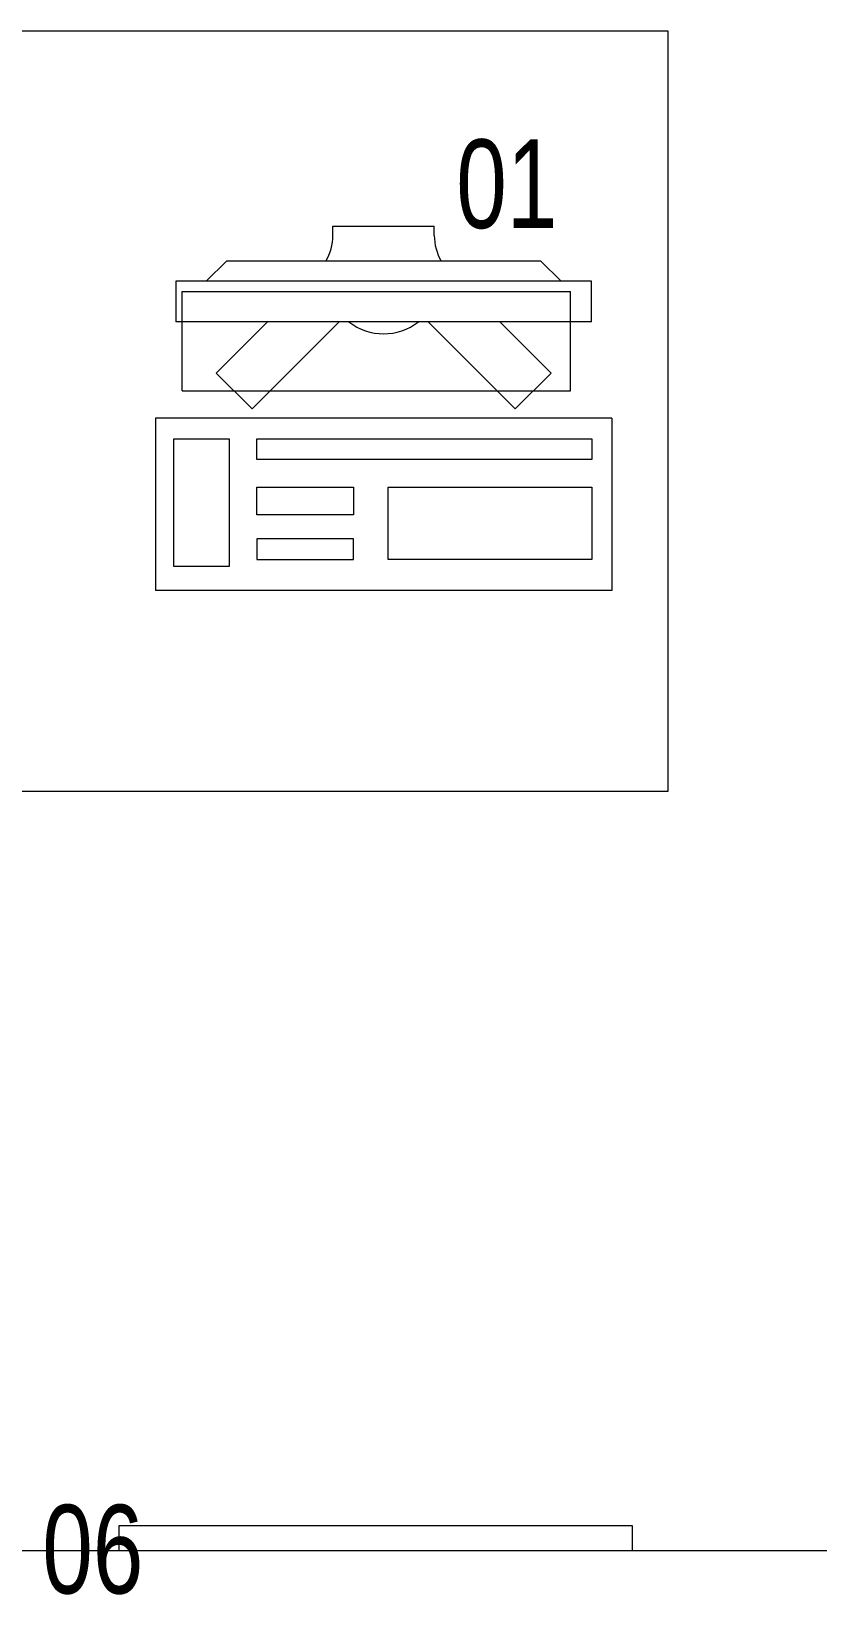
# Model space of a CAD drawing. Extents: x -234346 to 58427, y -132654 to -82394.
# Drawn here: x -125591 to -124815, y -112996 to -111453 of the extents above; entities that cross this region are included whole.
import ezdxf

# ---------------------------------------------------------------- set-up
doc = ezdxf.new("R2010")
doc.units = 0
doc.header["$LTSCALE"] = 8
for name, color, linetype, lineweight in [('72_EGR_EQP_TAG', 9, 'Continuous', 5), ('LOADING', 9, 'Continuous', 5), ('Walls', 9, 'Continuous', 5)]:
    doc.layers.add(name, color=color, linetype=linetype, lineweight=lineweight)
doc.styles.add('X3G_ENTITY_257CFD', font='swisscl.ttf', dxfattribs={"height": 200})

# ---------------------------------------------------------------- blocks, each defined once
blk = doc.blocks.new('ITCWLS1-P')
at = {"layer": 'LOADING'}
for p, q in [((-0.17, 0.45), (-0.17, 0)), ((-0.17, 0.45), (0, 0.45)), ((0, 0.45), (0, 0)), ((-0.2651, 0.43, 0), (-0.3051, 0.43, 0)), ((-0.3051, 0.43, 0), (-0.3051, 0.02, 0)), ((-0.2651, 0.43, 0), (-0.2651, 0.02, 0)), ((-0.1496, 0.4305), (-0.1291, 0.4305)), ((-0.1291, 0.4305), (-0.1291, 0.4089)), ((-0.197, 0.4094), (-0.295, 0.4094)), ((-0.295, 0.0264), (-0.295, 0.4094)), ((-0.197, 0.0264), (-0.197, 0.4094)), ((-0.3251, 0.38, 0), (-0.3051, 0.4, 0)), ((-0.3251, 0.38, 0), (-0.3251, 0.07, 0)), ((-0.3503, 0.275), (-0.3596, 0.275)), ((-0.3596, 0.175), (-0.3596, 0.275)), ((-0.3503, 0.175), (-0.3596, 0.175)), ((-0.3251, 0.07, 0), (-0.3051, 0.05, 0)), ((-0.3051, 0.02, 0), (-0.2651, 0.02, 0)), ((-0.197, 0.0264), (-0.295, 0.0264)), ((-0.17, 0), (0, 0))]:
    blk.add_line(p, q, dxfattribs=at)
at = {"layer": 'LOADING', "extrusion": (2.48281e-10, 3.18408e-10, -1)}
for p, q in [((-0.2651, 0.3395), (-0.2144, 0.3902)), ((-0.1791, 0.3548), (-0.2144, 0.3902)), ((-0.2651, 0.2688), (-0.1791, 0.3548))]:
    blk.add_line(p, q, dxfattribs=at)
at = {"layer": 'LOADING', "extrusion": (2.48281e-10, -3.18408e-10, -1)}
for p, q in [((-0.2651, 0.1812), (-0.1791, 0.0952)), ((-0.2651, 0.1105), (-0.2144, 0.0598)), ((-0.1791, 0.0952), (-0.2144, 0.0598))]:
    blk.add_line(p, q, dxfattribs=at)
at = {"layer": 'LOADING'}
for points in [[(-0.1291, 0.4089), (-0.1291, 0.1), (-0.1496, 0.1), (-0.1496, 0.4305)], [(-0.1496, 0.1), (-0.1496, 0.1), (-0.1496, 0.1), (-0.1496, 0.1), (-0.1496, 0.1), (-0.1496, 0.1), (-0.1496, 0.1), (-0.1496, 0.1), (-0.1496, 0.1)], [(-0.1496, 0.1), (-0.1496, 0.1), (-0.1496, 0.1), (-0.1496, 0.1), (-0.1496, 0.1), (-0.1496, 0.1), (-0.1496, 0.1), (-0.1496, 0.1), (-0.1496, 0.1), (-0.1496, 0.1), (-0.1496, 0.1), (-0.1496, 0.1), (-0.1496, 0.1), (-0.1496, 0.1), (-0.1496, 0.1), (-0.1496, 0.1), (-0.1496, 0.1), (-0.1496, 0.1)], [(-0.1496, 0.1), (-0.1496, 0.1), (-0.1496, 0.1), (-0.1496, 0.1), (-0.1496, 0.1), (-0.1496, 0.1), (-0.1496, 0.1), (-0.1496, 0.1), (-0.1496, 0.1), (-0.1496, 0.1)], [(-0.1496, 0.1), (-0.1496, 0.1), (-0.1496, 0.1), (-0.1496, 0.1), (-0.1496, 0.1), (-0.1496, 0.1), (-0.1496, 0.1)], [(-0.1496, 0.1), (-0.1496, 0.1), (-0.1496, 0.1), (-0.1496, 0.1), (-0.1496, 0.1), (-0.1496, 0.1), (-0.1496, 0.1), (-0.1496, 0.1), (-0.1496, 0.1), (-0.1496, 0.1)], [(-0.1496, 0.1), (-0.1496, 0.1), (-0.1496, 0.1), (-0.1496, 0.1), (-0.1496, 0.1), (-0.1496, 0.1), (-0.1496, 0.1), (-0.1496, 0.1), (-0.1496, 0.1), (-0.1496, 0.1), (-0.1496, 0.1), (-0.1496, 0.1), (-0.1496, 0.1), (-0.1496, 0.1), (-0.1496, 0.1)], [(-0.1496, 0.1), (-0.1496, 0.1), (-0.1496, 0.1), (-0.1496, 0.1), (-0.1496, 0.1), (-0.1496, 0.1), (-0.1496, 0.1), (-0.1496, 0.1), (-0.1496, 0.1), (-0.1496, 0.1)], [(-0.1496, 0.1), (-0.1496, 0.1), (-0.1496, 0.1), (-0.1496, 0.1), (-0.1496, 0.1), (-0.1496, 0.1), (-0.1496, 0.1), (-0.1496, 0.1), (-0.1496, 0.1), (-0.1496, 0.1)], [(-0.1496, 0.1), (-0.1496, 0.1), (-0.1496, 0.1), (-0.1496, 0.1), (-0.1496, 0.1), (-0.1496, 0.1), (-0.1496, 0.1), (-0.1496, 0.1), (-0.1496, 0.1), (-0.1496, 0.1), (-0.1496, 0.1), (-0.1496, 0.1), (-0.1496, 0.1), (-0.1496, 0.1), (-0.1496, 0.1), (-0.1496, 0.1), (-0.1496, 0.1), (-0.1496, 0.1), (-0.1496, 0.1), (-0.1496, 0.1), (-0.1496, 0.1), (-0.1496, 0.1), (-0.1496, 0.1), (-0.1496, 0.1), (-0.1496, 0.1), (-0.1496, 0.1), (-0.1496, 0.1), (-0.1496, 0.1), (-0.1496, 0.1), (-0.1496, 0.1), (-0.1496, 0.1), (-0.1496, 0.1), (-0.1496, 0.1), (-0.1496, 0.1), (-0.1496, 0.1), (-0.1496, 0.1), (-0.1496, 0.1), (-0.1496, 0.1), (-0.1496, 0.1), (-0.1496, 0.1), (-0.1496, 0.1), (-0.1496, 0.1), (-0.1496, 0.1), (-0.1496, 0.1), (-0.1496, 0.1), (-0.1496, 0.1), (-0.1496, 0.1), (-0.1496, 0.1), (-0.1496, 0.1), (-0.1496, 0.1), (-0.1496, 0.1), (-0.1496, 0.1), (-0.1496, 0.1), (-0.1496, 0.1)], [(-0.1496, 0.1), (-0.1496, 0.1), (-0.1496, 0.1), (-0.1496, 0.1), (-0.1496, 0.1), (-0.1496, 0.1), (-0.1496, 0.1), (-0.1496, 0.1), (-0.1496, 0.1), (-0.1496, 0.1), (-0.1496, 0.1), (-0.1496, 0.1), (-0.1496, 0.1), (-0.1496, 0.1), (-0.1496, 0.1), (-0.1496, 0.1), (-0.1496, 0.1), (-0.1496, 0.1), (-0.1496, 0.1), (-0.1496, 0.1), (-0.1496, 0.1), (-0.1496, 0.1), (-0.1496, 0.1), (-0.1496, 0.1), (-0.1496, 0.1), (-0.1496, 0.1), (-0.1496, 0.1), (-0.1496, 0.1), (-0.1496, 0.1), (-0.1496, 0.1), (-0.1496, 0.1), (-0.1496, 0.1), (-0.1496, 0.1), (-0.1496, 0.1), (-0.1496, 0.1), (-0.1496, 0.1), (-0.1496, 0.1), (-0.1496, 0.1), (-0.1496, 0.1), (-0.1496, 0.1), (-0.1496, 0.1), (-0.1496, 0.1), (-0.1496, 0.1), (-0.1496, 0.1), (-0.1496, 0.1), (-0.1496, 0.1), (-0.1496, 0.1), (-0.1496, 0.1), (-0.1496, 0.1), (-0.1496, 0.1), (-0.1496, 0.1), (-0.1496, 0.1), (-0.1496, 0.1), (-0.1496, 0.1), (-0.1496, 0.1), (-0.1496, 0.1), (-0.1496, 0.1), (-0.1496, 0.1), (-0.1496, 0.1), (-0.1496, 0.1), (-0.1496, 0.1), (-0.1496, 0.1), (-0.1496, 0.1), (-0.1496, 0.1), (-0.1496, 0.1), (-0.1496, 0.1), (-0.1496, 0.1), (-0.1496, 0.1), (-0.1496, 0.1), (-0.1496, 0.1), (-0.1496, 0.1), (-0.1496, 0.1), (-0.1496, 0.1), (-0.1496, 0.1), (-0.1496, 0.1), (-0.1496, 0.1), (-0.1496, 0.1), (-0.1496, 0.1), (-0.1496, 0.1), (-0.1496, 0.1), (-0.1496, 0.1), (-0.1496, 0.1), (-0.1496, 0.1), (-0.1496, 0.1), (-0.1496, 0.1), (-0.1496, 0.1), (-0.1496, 0.1), (-0.1496, 0.1), (-0.1496, 0.1)], [(-0.1496, 0.1), (-0.1496, 0.1), (-0.1496, 0.1), (-0.1496, 0.1), (-0.1496, 0.1), (-0.1496, 0.1), (-0.1496, 0.1), (-0.1496, 0.1), (-0.1496, 0.1), (-0.1496, 0.1), (-0.1496, 0.1), (-0.1496, 0.1)], [(-0.1496, 0.1), (-0.1496, 0.1), (-0.1496, 0.1), (-0.1496, 0.1), (-0.1496, 0.1), (-0.1496, 0.1), (-0.1496, 0.1)], [(-0.1496, 0.1), (-0.1496, 0.1), (-0.1496, 0.1), (-0.1496, 0.1), (-0.1496, 0.1), (-0.1496, 0.1), (-0.1496, 0.1), (-0.1496, 0.1), (-0.1496, 0.1), (-0.1496, 0.1), (-0.1496, 0.1), (-0.1496, 0.1), (-0.1496, 0.1), (-0.1496, 0.1), (-0.1496, 0.1), (-0.1496, 0.1), (-0.1496, 0.1)], [(-0.1496, 0.1), (-0.1496, 0.1), (-0.1496, 0.1), (-0.1496, 0.1), (-0.1496, 0.1), (-0.1496, 0.1), (-0.1496, 0.1), (-0.1496, 0.1), (-0.1496, 0.1), (-0.1496, 0.1), (-0.1496, 0.1), (-0.1496, 0.1), (-0.1496, 0.1), (-0.1496, 0.1), (-0.1496, 0.1), (-0.1496, 0.1), (-0.1496, 0.1), (-0.1496, 0.1), (-0.1496, 0.1), (-0.1496, 0.1), (-0.1496, 0.1), (-0.1496, 0.1), (-0.1496, 0.1), (-0.1496, 0.1), (-0.1496, 0.1), (-0.1496, 0.1), (-0.1496, 0.1), (-0.1496, 0.1), (-0.1496, 0.1), (-0.1496, 0.1), (-0.1496, 0.1), (-0.1496, 0.1), (-0.1496, 0.1), (-0.1496, 0.1), (-0.1496, 0.1), (-0.1496, 0.1), (-0.1496, 0.1), (-0.1496, 0.1), (-0.1496, 0.1), (-0.1496, 0.1), (-0.1496, 0.1), (-0.1496, 0.1), (-0.1496, 0.1), (-0.1496, 0.1), (-0.1496, 0.1), (-0.1496, 0.1), (-0.1496, 0.1), (-0.1496, 0.1), (-0.1496, 0.1), (-0.1496, 0.1), (-0.1496, 0.1), (-0.1496, 0.1), (-0.1496, 0.1), (-0.1496, 0.1), (-0.1496, 0.1), (-0.1496, 0.1), (-0.1496, 0.1), (-0.1496, 0.1), (-0.1496, 0.1), (-0.1496, 0.1), (-0.1496, 0.1), (-0.1496, 0.1), (-0.1496, 0.1), (-0.1496, 0.1), (-0.1496, 0.1), (-0.1496, 0.1), (-0.1496, 0.1), (-0.1496, 0.1), (-0.1496, 0.1), (-0.1496, 0.1), (-0.1496, 0.1), (-0.1496, 0.1), (-0.1496, 0.1), (-0.1496, 0.1), (-0.1496, 0.1), (-0.1496, 0.1), (-0.1496, 0.1), (-0.1496, 0.1), (-0.1496, 0.1), (-0.1496, 0.1), (-0.1496, 0.1), (-0.1496, 0.1), (-0.1496, 0.1), (-0.1496, 0.1), (-0.1496, 0.1), (-0.1496, 0.1), (-0.1496, 0.1), (-0.1496, 0.1), (-0.1496, 0.1), (-0.1496, 0.1), (-0.1496, 0.1), (-0.1496, 0.1), (-0.1496, 0.1), (-0.1496, 0.1), (-0.1496, 0.1), (-0.1496, 0.1), (-0.1496, 0.1), (-0.1496, 0.1), (-0.1496, 0.1), (-0.1496, 0.1), (-0.1496, 0.1), (-0.1496, 0.1), (-0.1496, 0.1), (-0.1496, 0.1), (-0.1496, 0.1), (-0.1496, 0.1), (-0.1496, 0.1), (-0.1496, 0.1), (-0.1496, 0.1), (-0.1496, 0.1), (-0.1496, 0.1)], [(-0.1496, 0.1), (-0.1496, 0.1), (-0.1496, 0.1), (-0.1496, 0.1), (-0.1496, 0.1), (-0.1496, 0.1), (-0.1496, 0.1), (-0.1496, 0.1)]]:
    blk.add_lwpolyline(points, dxfattribs=at)
for points in [[(-0.1019, 0.4305), (-0.0304, 0.4305), (-0.0304, 0.2294), (-0.1019, 0.2294)], [(-0.1019, 0.1954), (-0.0747, 0.1954), (-0.0747, 0.1), (-0.1019, 0.1)], [(-0.0304, 0.1954), (-0.0508, 0.1954), (-0.0508, 0.1), (-0.0304, 0.1)], [(-0.1496, 0.1), (-0.1496, 0.1), (-0.1496, 0.1), (-0.1496, 0.1), (-0.1496, 0.1), (-0.1496, 0.1), (-0.1496, 0.1), (-0.1496, 0.1), (-0.1496, 0.1), (-0.1496, 0.1), (-0.1496, 0.1), (-0.1496, 0.1), (-0.1496, 0.1), (-0.1496, 0.1), (-0.1496, 0.1), (-0.1496, 0.1), (-0.1496, 0.1), (-0.1496, 0.1), (-0.1496, 0.1), (-0.1496, 0.1), (-0.1496, 0.1), (-0.1496, 0.1), (-0.1496, 0.1), (-0.1496, 0.1), (-0.1496, 0.1), (-0.1496, 0.1), (-0.1496, 0.1), (-0.1496, 0.1), (-0.1496, 0.1), (-0.1496, 0.1), (-0.1496, 0.1), (-0.1496, 0.1), (-0.1496, 0.1), (-0.1496, 0.1), (-0.1496, 0.1), (-0.1496, 0.1), (-0.1496, 0.1), (-0.1496, 0.1), (-0.1496, 0.1), (-0.1496, 0.1), (-0.1496, 0.1), (-0.1496, 0.1), (-0.1496, 0.1), (-0.1496, 0.1), (-0.1496, 0.1), (-0.1496, 0.1), (-0.1496, 0.1), (-0.1496, 0.1), (-0.1496, 0.1), (-0.1496, 0.1), (-0.1496, 0.1), (-0.1496, 0.1), (-0.1496, 0.1), (-0.1496, 0.1), (-0.1496, 0.1), (-0.1496, 0.1), (-0.1496, 0.1), (-0.1496, 0.1), (-0.1496, 0.1), (-0.1496, 0.1), (-0.1496, 0.1), (-0.1496, 0.1), (-0.1496, 0.1), (-0.1496, 0.1), (-0.1496, 0.1), (-0.1496, 0.1), (-0.1496, 0.1), (-0.1496, 0.1), (-0.1496, 0.1), (-0.1496, 0.1), (-0.1496, 0.1), (-0.1496, 0.1), (-0.1496, 0.1), (-0.1496, 0.1), (-0.1496, 0.1), (-0.1496, 0.1), (-0.1496, 0.1), (-0.1496, 0.1), (-0.1496, 0.1), (-0.1496, 0.1), (-0.1496, 0.1), (-0.1496, 0.1), (-0.1496, 0.1), (-0.1496, 0.1), (-0.1496, 0.1), (-0.1496, 0.1), (-0.1496, 0.1), (-0.1496, 0.1), (-0.1496, 0.1), (-0.1496, 0.1), (-0.1496, 0.1), (-0.1496, 0.1), (-0.1496, 0.1), (-0.1496, 0.1), (-0.1496, 0.1), (-0.1496, 0.1), (-0.1496, 0.1), (-0.1496, 0.1), (-0.1496, 0.1), (-0.1496, 0.1), (-0.1496, 0.1), (-0.1496, 0.1), (-0.1496, 0.1), (-0.1496, 0.1), (-0.1496, 0.1), (-0.1496, 0.1), (-0.1496, 0.1), (-0.1496, 0.1), (-0.1496, 0.1), (-0.1496, 0.1), (-0.1496, 0.1), (-0.1496, 0.1), (-0.1496, 0.1), (-0.1496, 0.1), (-0.1496, 0.1), (-0.1496, 0.1), (-0.1496, 0.1), (-0.1496, 0.1), (-0.1496, 0.1), (-0.1496, 0.1), (-0.1496, 0.1), (-0.1496, 0.1), (-0.1496, 0.1), (-0.1496, 0.1), (-0.1496, 0.1), (-0.1496, 0.1), (-0.1496, 0.1), (-0.1496, 0.1), (-0.1496, 0.1), (-0.1496, 0.1), (-0.1496, 0.1), (-0.1496, 0.1), (-0.1496, 0.1), (-0.1496, 0.1), (-0.1496, 0.1), (-0.1496, 0.1), (-0.1496, 0.1), (-0.1496, 0.1), (-0.1496, 0.1), (-0.1496, 0.1), (-0.1496, 0.1), (-0.1496, 0.1), (-0.1496, 0.1), (-0.1496, 0.1), (-0.1496, 0.1), (-0.1496, 0.1), (-0.1496, 0.1), (-0.1496, 0.1), (-0.1496, 0.1), (-0.1496, 0.1), (-0.1496, 0.1), (-0.1496, 0.1), (-0.1496, 0.1), (-0.1496, 0.1), (-0.1496, 0.1), (-0.1496, 0.1), (-0.1496, 0.1), (-0.1496, 0.1), (-0.1496, 0.1), (-0.1496, 0.1), (-0.1496, 0.1), (-0.1496, 0.1), (-0.1496, 0.1), (-0.1496, 0.1), (-0.1496, 0.1), (-0.1496, 0.1), (-0.1496, 0.1), (-0.1496, 0.1), (-0.1496, 0.1), (-0.1496, 0.1), (-0.1496, 0.1), (-0.1496, 0.1), (-0.1496, 0.1), (-0.1496, 0.1), (-0.1496, 0.1), (-0.1496, 0.1), (-0.1496, 0.1), (-0.1496, 0.1), (-0.1496, 0.1), (-0.1496, 0.1), (-0.1496, 0.1), (-0.1496, 0.1), (-0.1496, 0.1), (-0.1496, 0.1), (-0.1496, 0.1), (-0.1496, 0.1), (-0.1496, 0.1), (-0.1496, 0.1), (-0.1496, 0.1), (-0.1496, 0.1), (-0.1496, 0.1), (-0.1496, 0.1), (-0.1496, 0.1), (-0.1496, 0.1), (-0.1496, 0.1), (-0.1496, 0.1), (-0.1496, 0.1), (-0.1496, 0.1), (-0.1496, 0.1), (-0.1496, 0.1), (-0.1496, 0.1), (-0.1496, 0.1), (-0.1496, 0.1), (-0.1496, 0.1), (-0.1496, 0.1), (-0.1496, 0.1), (-0.1496, 0.1), (-0.1496, 0.1), (-0.1496, 0.1), (-0.1496, 0.1), (-0.1496, 0.1), (-0.1496, 0.1), (-0.1496, 0.1), (-0.1496, 0.1), (-0.1496, 0.1), (-0.1496, 0.1), (-0.1496, 0.1), (-0.1496, 0.1), (-0.1496, 0.1), (-0.1496, 0.1), (-0.1496, 0.1), (-0.1496, 0.1), (-0.1496, 0.1), (-0.1496, 0.1), (-0.1496, 0.1), (-0.1496, 0.1), (-0.1496, 0.1), (-0.1496, 0.1), (-0.1496, 0.1), (-0.1496, 0.1), (-0.1496, 0.1), (-0.1496, 0.1), (-0.1496, 0.1), (-0.1496, 0.1), (-0.1496, 0.1), (-0.1496, 0.1), (-0.1496, 0.1), (-0.1496, 0.1), (-0.1496, 0.1), (-0.1496, 0.1), (-0.1496, 0.1), (-0.1496, 0.1), (-0.1496, 0.1), (-0.1496, 0.1), (-0.1496, 0.1), (-0.1496, 0.1), (-0.1496, 0.1), (-0.1496, 0.1), (-0.1496, 0.1), (-0.1496, 0.1), (-0.1496, 0.1), (-0.1496, 0.1), (-0.1496, 0.1), (-0.1496, 0.1), (-0.1496, 0.1), (-0.1496, 0.1), (-0.1496, 0.1), (-0.1496, 0.1), (-0.1496, 0.1), (-0.1496, 0.1), (-0.1496, 0.1), (-0.1496, 0.1), (-0.1496, 0.1), (-0.1496, 0.1), (-0.1496, 0.1), (-0.1496, 0.1), (-0.1496, 0.1), (-0.1496, 0.1), (-0.1496, 0.1), (-0.1496, 0.1), (-0.1496, 0.1), (-0.1496, 0.1), (-0.1496, 0.1), (-0.1496, 0.1), (-0.1496, 0.1), (-0.1496, 0.1), (-0.1496, 0.1)], [(-0.1496, 0.1), (-0.1496, 0.1), (-0.1496, 0.1), (-0.1496, 0.1), (-0.1496, 0.1), (-0.1496, 0.1), (-0.1496, 0.1), (-0.1496, 0.1), (-0.1496, 0.1), (-0.1496, 0.1), (-0.1496, 0.1), (-0.1496, 0.1), (-0.1496, 0.1), (-0.1496, 0.1), (-0.1496, 0.1), (-0.1496, 0.1), (-0.1496, 0.1), (-0.1496, 0.1), (-0.1496, 0.1), (-0.1496, 0.1), (-0.1496, 0.1), (-0.1496, 0.1), (-0.1496, 0.1), (-0.1496, 0.1), (-0.1496, 0.1), (-0.1496, 0.1), (-0.1496, 0.1), (-0.1496, 0.1), (-0.1496, 0.1), (-0.1496, 0.1), (-0.1496, 0.1), (-0.1496, 0.1), (-0.1496, 0.1), (-0.1496, 0.1), (-0.1496, 0.1), (-0.1496, 0.1), (-0.1496, 0.1), (-0.1496, 0.1), (-0.1496, 0.1), (-0.1496, 0.1), (-0.1496, 0.1), (-0.1496, 0.1), (-0.1496, 0.1), (-0.1496, 0.1), (-0.1496, 0.1), (-0.1496, 0.1), (-0.1496, 0.1), (-0.1496, 0.1), (-0.1496, 0.1), (-0.1496, 0.1), (-0.1496, 0.1), (-0.1496, 0.1), (-0.1496, 0.1), (-0.1496, 0.1), (-0.1496, 0.1), (-0.1496, 0.1), (-0.1496, 0.1), (-0.1496, 0.1), (-0.1496, 0.1), (-0.1496, 0.1), (-0.1496, 0.1), (-0.1496, 0.1), (-0.1496, 0.1), (-0.1496, 0.1), (-0.1496, 0.1), (-0.1496, 0.1), (-0.1496, 0.1), (-0.1496, 0.1), (-0.1496, 0.1), (-0.1496, 0.1), (-0.1496, 0.1), (-0.1496, 0.1), (-0.1496, 0.1), (-0.1496, 0.1), (-0.1496, 0.1), (-0.1496, 0.1), (-0.1496, 0.1), (-0.1496, 0.1), (-0.1496, 0.1), (-0.1496, 0.1), (-0.1496, 0.1), (-0.1496, 0.1), (-0.1496, 0.1), (-0.1496, 0.1), (-0.1496, 0.1), (-0.1496, 0.1), (-0.1496, 0.1), (-0.1496, 0.1), (-0.1496, 0.1), (-0.1496, 0.1), (-0.1496, 0.1), (-0.1496, 0.1), (-0.1496, 0.1), (-0.1496, 0.1), (-0.1496, 0.1), (-0.1496, 0.1), (-0.1496, 0.1), (-0.1496, 0.1), (-0.1496, 0.1), (-0.1496, 0.1), (-0.1496, 0.1), (-0.1496, 0.1), (-0.1496, 0.1), (-0.1496, 0.1), (-0.1496, 0.1), (-0.1496, 0.1), (-0.1496, 0.1), (-0.1496, 0.1), (-0.1496, 0.1), (-0.1496, 0.1), (-0.1496, 0.1), (-0.1496, 0.1), (-0.1496, 0.1), (-0.1496, 0.1), (-0.1496, 0.1), (-0.1496, 0.1), (-0.1496, 0.1), (-0.1496, 0.1), (-0.1496, 0.1), (-0.1496, 0.1), (-0.1496, 0.1), (-0.1496, 0.1), (-0.1496, 0.1), (-0.1496, 0.1), (-0.1496, 0.1), (-0.1496, 0.1), (-0.1496, 0.1), (-0.1496, 0.1), (-0.1496, 0.1), (-0.1496, 0.1), (-0.1496, 0.1), (-0.1496, 0.1), (-0.1496, 0.1), (-0.1496, 0.1), (-0.1496, 0.1), (-0.1496, 0.1), (-0.1496, 0.1), (-0.1496, 0.1), (-0.1496, 0.1), (-0.1496, 0.1), (-0.1496, 0.1), (-0.1496, 0.1), (-0.1496, 0.1), (-0.1496, 0.1), (-0.1496, 0.1), (-0.1496, 0.1), (-0.1496, 0.1), (-0.1496, 0.1), (-0.1496, 0.1), (-0.1496, 0.1), (-0.1496, 0.1), (-0.1496, 0.1), (-0.1496, 0.1), (-0.1496, 0.1), (-0.1496, 0.1), (-0.1496, 0.1), (-0.1496, 0.1), (-0.1496, 0.1), (-0.1496, 0.1), (-0.1496, 0.1), (-0.1496, 0.1), (-0.1496, 0.1), (-0.1496, 0.1), (-0.1496, 0.1), (-0.1496, 0.1), (-0.1496, 0.1), (-0.1496, 0.1), (-0.1496, 0.1), (-0.1496, 0.1), (-0.1496, 0.1), (-0.1496, 0.1), (-0.1496, 0.1), (-0.1496, 0.1), (-0.1496, 0.1), (-0.1496, 0.1), (-0.1496, 0.1), (-0.1496, 0.1), (-0.1496, 0.1), (-0.1496, 0.1), (-0.1496, 0.1), (-0.1496, 0.1), (-0.1496, 0.1), (-0.1496, 0.1), (-0.1496, 0.1), (-0.1496, 0.1), (-0.1496, 0.1), (-0.1496, 0.1), (-0.1496, 0.1), (-0.1496, 0.1), (-0.1496, 0.1), (-0.1496, 0.1), (-0.1496, 0.1), (-0.1496, 0.1), (-0.1496, 0.1), (-0.1496, 0.1), (-0.1496, 0.1), (-0.1496, 0.1), (-0.1496, 0.1), (-0.1496, 0.1), (-0.1496, 0.1), (-0.1496, 0.1), (-0.1496, 0.1), (-0.1496, 0.1), (-0.1496, 0.1), (-0.1496, 0.1), (-0.1496, 0.1), (-0.1496, 0.1), (-0.1496, 0.1), (-0.1496, 0.1), (-0.1496, 0.1), (-0.1496, 0.1), (-0.1496, 0.1), (-0.1496, 0.1), (-0.1496, 0.1)], [(-0.1496, 0.1), (-0.1496, 0.1), (-0.1496, 0.1), (-0.1496, 0.1), (-0.1496, 0.1), (-0.1496, 0.1), (-0.1496, 0.1), (-0.1496, 0.1), (-0.1496, 0.1), (-0.1496, 0.1), (-0.1496, 0.1), (-0.1496, 0.1), (-0.1496, 0.1), (-0.1496, 0.1), (-0.1496, 0.1), (-0.1496, 0.1), (-0.1496, 0.1), (-0.1496, 0.1), (-0.1496, 0.1), (-0.1496, 0.1), (-0.1496, 0.1), (-0.1496, 0.1), (-0.1496, 0.1), (-0.1496, 0.1), (-0.1496, 0.1), (-0.1496, 0.1), (-0.1496, 0.1), (-0.1496, 0.1), (-0.1496, 0.1), (-0.1496, 0.1), (-0.1496, 0.1), (-0.1496, 0.1), (-0.1496, 0.1), (-0.1496, 0.1), (-0.1496, 0.1), (-0.1496, 0.1), (-0.1496, 0.1), (-0.1496, 0.1), (-0.1496, 0.1), (-0.1496, 0.1), (-0.1496, 0.1), (-0.1496, 0.1), (-0.1496, 0.1), (-0.1496, 0.1), (-0.1496, 0.1), (-0.1496, 0.1), (-0.1496, 0.1), (-0.1496, 0.1), (-0.1496, 0.1), (-0.1496, 0.1), (-0.1496, 0.1), (-0.1496, 0.1), (-0.1496, 0.1), (-0.1496, 0.1), (-0.1496, 0.1), (-0.1496, 0.1), (-0.1496, 0.1), (-0.1496, 0.1), (-0.1496, 0.1), (-0.1496, 0.1), (-0.1496, 0.1), (-0.1496, 0.1), (-0.1496, 0.1), (-0.1496, 0.1), (-0.1496, 0.1), (-0.1496, 0.1), (-0.1496, 0.1), (-0.1496, 0.1), (-0.1496, 0.1), (-0.1496, 0.1), (-0.1496, 0.1), (-0.1496, 0.1), (-0.1496, 0.1), (-0.1496, 0.1), (-0.1496, 0.1), (-0.1496, 0.1), (-0.1496, 0.1), (-0.1496, 0.1), (-0.1496, 0.1), (-0.1496, 0.1), (-0.1496, 0.1), (-0.1496, 0.1), (-0.1496, 0.1), (-0.1496, 0.1), (-0.1496, 0.1), (-0.1496, 0.1), (-0.1496, 0.1), (-0.1496, 0.1), (-0.1496, 0.1), (-0.1496, 0.1), (-0.1496, 0.1), (-0.1496, 0.1), (-0.1496, 0.1), (-0.1496, 0.1), (-0.1496, 0.1), (-0.1496, 0.1), (-0.1496, 0.1), (-0.1496, 0.1), (-0.1496, 0.1), (-0.1496, 0.1), (-0.1496, 0.1), (-0.1496, 0.1), (-0.1496, 0.1), (-0.1496, 0.1), (-0.1496, 0.1), (-0.1496, 0.1), (-0.1496, 0.1), (-0.1496, 0.1), (-0.1496, 0.1), (-0.1496, 0.1), (-0.1496, 0.1), (-0.1496, 0.1), (-0.1496, 0.1), (-0.1496, 0.1), (-0.1496, 0.1), (-0.1496, 0.1), (-0.1496, 0.1), (-0.1496, 0.1), (-0.1496, 0.1), (-0.1496, 0.1), (-0.1496, 0.1), (-0.1496, 0.1), (-0.1496, 0.1), (-0.1496, 0.1), (-0.1496, 0.1), (-0.1496, 0.1), (-0.1496, 0.1), (-0.1496, 0.1), (-0.1496, 0.1), (-0.1496, 0.1), (-0.1496, 0.1), (-0.1496, 0.1), (-0.1496, 0.1), (-0.1496, 0.1), (-0.1496, 0.1), (-0.1496, 0.1), (-0.1496, 0.1), (-0.1496, 0.1), (-0.1496, 0.1), (-0.1496, 0.1), (-0.1496, 0.1), (-0.1496, 0.1), (-0.1496, 0.1), (-0.1496, 0.1), (-0.1496, 0.1), (-0.1496, 0.1), (-0.1496, 0.1), (-0.1496, 0.1), (-0.1496, 0.1), (-0.1496, 0.1), (-0.1496, 0.1), (-0.1496, 0.1), (-0.1496, 0.1), (-0.1496, 0.1), (-0.1496, 0.1), (-0.1496, 0.1), (-0.1496, 0.1), (-0.1496, 0.1), (-0.1496, 0.1), (-0.1496, 0.1), (-0.1496, 0.1), (-0.1496, 0.1), (-0.1496, 0.1), (-0.1496, 0.1), (-0.1496, 0.1), (-0.1496, 0.1), (-0.1496, 0.1), (-0.1496, 0.1), (-0.1496, 0.1), (-0.1496, 0.1), (-0.1496, 0.1), (-0.1496, 0.1), (-0.1496, 0.1), (-0.1496, 0.1), (-0.1496, 0.1), (-0.1496, 0.1), (-0.1496, 0.1), (-0.1496, 0.1), (-0.1496, 0.1), (-0.1496, 0.1), (-0.1496, 0.1), (-0.1496, 0.1), (-0.1496, 0.1), (-0.1496, 0.1), (-0.1496, 0.1), (-0.1496, 0.1), (-0.1496, 0.1), (-0.1496, 0.1), (-0.1496, 0.1), (-0.1496, 0.1), (-0.1496, 0.1), (-0.1496, 0.1), (-0.1496, 0.1), (-0.1496, 0.1), (-0.1496, 0.1), (-0.1496, 0.1), (-0.1496, 0.1), (-0.1496, 0.1), (-0.1496, 0.1), (-0.1496, 0.1), (-0.1496, 0.1), (-0.1496, 0.1), (-0.1496, 0.1), (-0.1496, 0.1), (-0.1496, 0.1), (-0.1496, 0.1), (-0.1496, 0.1), (-0.1496, 0.1), (-0.1496, 0.1), (-0.1496, 0.1), (-0.1496, 0.1), (-0.1496, 0.1), (-0.1496, 0.1), (-0.1496, 0.1), (-0.1496, 0.1), (-0.1496, 0.1), (-0.1496, 0.1), (-0.1496, 0.1), (-0.1496, 0.1)], [(-0.1496, 0.0727), (-0.0236, 0.0727), (-0.0236, 0.0182), (-0.1496, 0.0182)]]:
    blk.add_lwpolyline(points, close=True, dxfattribs=at)
for centre, radius, start, end in [((-0.3503, 0.325), 0.05, 270, 300.3093), ((-0.3089, 0.225), 0.0556, 321.9431, 38.0569), ((-0.3503, 0.125), 0.05, 59.6907, 90)]:
    blk.add_arc(centre, radius, start, end, dxfattribs=at)
blk = doc.blocks.new('GF1')
at = {"layer": 'LOADING', "color": 9, "elevation": 0}
blk.add_lwpolyline([(-124962.6, -112202.6), (-124962.6, -111452.6), (-126462.6, -111452.6), (-126462.6, -112202.6)], close=True, dxfattribs=at)
at = {"layer": 'LOADING', "color": 9}
blk.add_lwpolyline([(-125504, -112952.6), (-125504, -112927.6), (-124998, -112927.6), (-124998, -112952.6), (-125504, -112952.6)], dxfattribs=at)
at = {"layer": 'Walls', "color": 9}
blk.add_line((-122507.8, -112952.6), (-126659.6, -112952.6), dxfattribs=at)
at = {"layer": 'LOADING', "color": 9, "extrusion": (1.93991e-16, -8.01373e-06, 1), "xscale": 1000.000000000005, "yscale": 1000.000000000005, "zscale": 1000.000000000005, "rotation": 270}
blk.add_blockref('ITCWLS1-P', (-125468.1, -112004.5, 0.9), dxfattribs=at)
at = {"layer": '72_EGR_EQP_TAG', "color": 9, "char_height": 87.47, "attachment_point": 2, "style": 'X3G_ENTITY_257CFD'}
for s, insert in [('01', (-125121.6, -111559.4, 0)), ('06', (-125529.9, -112907.1))]:
    blk.add_mtext(s, dxfattribs=dict(at, insert=insert))

msp = doc.modelspace()

# ---------------------------------------------------------------- block references
at = {"layer": '72_EGR_EQP_TAG'}
msp.add_blockref('GF1', (0, 0), dxfattribs=at)

doc.saveas('drawing.dxf')
